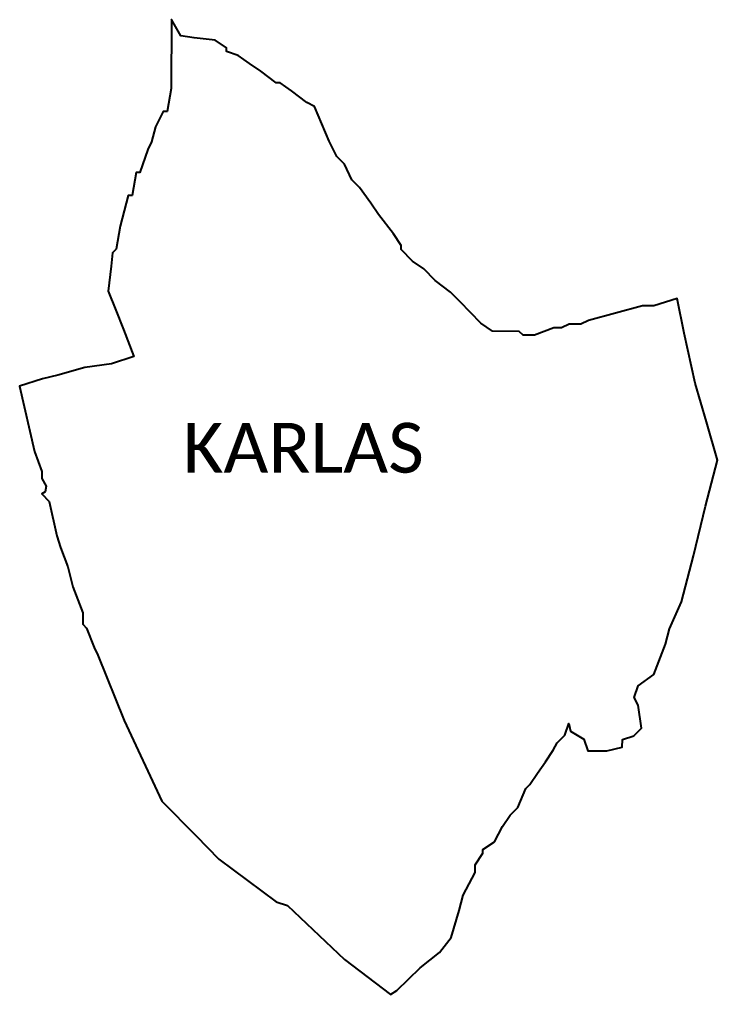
# Model space of a CAD drawing. Header units: metres. Extents: x 282038 to 285797, y 2017416 to 2020462.
# Drawn here: x 283697 to 285797, y 2017468 to 2020400 of the extents above; entities that cross this region are included whole.
import ezdxf

# ---------------------------------------------------------------- set-up
doc = ezdxf.new("R2010")
doc.units = ezdxf.units.M
doc.header["$MEASUREMENT"] = 0
doc.layers.add('VILLAGE BOUNDRY', color=10, linetype='Continuous')
doc.layers.add('VILLAGE NAME', color=250, linetype='Continuous')
doc.styles.get("Standard").update_dxf_attribs({"font": 'simplex.shx'})

msp = doc.modelspace()

# ---------------------------------------------------------------- linework, layer by layer
at = {"layer": 'VILLAGE BOUNDRY'}
msp.add_lwpolyline([(284993.5, 2019579.8), (284947.7, 2019615), (284913.4, 2019650), (284879, 2019673.5), (284844.8, 2019708.5), (284844.9, 2019720.1), (284822.2, 2019755), (284776.6, 2019813.2), (284753.9, 2019848.1), (284719.7, 2019894.7), (284696.9, 2019918), (284674.2, 2019964.5), (284651.4, 2019987.8), (284628.8, 2020034.3), (284583.7, 2020138.7), (284560.7, 2020150.5), (284514.9, 2020185.7), (284480.5, 2020209.1), (284468.9, 2020209.3), (284423.1, 2020244.4), (284388.7, 2020267.9), (284354.3, 2020291.4), (284319.8, 2020303.3), (284319.9, 2020314.9), (284285.5, 2020338.3), (284222.1, 2020344.8), (284181.7, 2020350.9), (284154.4, 2020400), (284152.8, 2020192.6), (284140.8, 2020123.5), (284129.3, 2020123.6), (284105.9, 2020077.7), (284094, 2020031.6), (284082.3, 2020008.7), (284058.7, 2019939.7), (284047.2, 2019939.8), (284035.2, 2019870.7), (284023.6, 2019870.8), (283999.9, 2019778.8), (283987.9, 2019709.7), (283976.3, 2019698.3), (283972, 2019658.6), (283963.9, 2019583.1), (283986.5, 2019525.3), (284009.1, 2019467.5), (284040.8, 2019386.6), (283973.8, 2019364.1), (283893, 2019353.1), (283812.2, 2019330.7), (283765.9, 2019319.5), (283696.6, 2019297), (283741.3, 2019100.7), (283763.9, 2019040.9), (283763.7, 2019019.9), (283777.1, 2018996.4), (283773.8, 2018979.5), (283763.4, 2018973.7), (283786.2, 2018950.5), (283808.5, 2018846.6), (283819.8, 2018812), (283842.4, 2018754.1), (283856.9, 2018694.1), (283887.5, 2018615.5), (283887.2, 2018580.9), (283898.7, 2018569.3), (283921.2, 2018511.5), (283932.6, 2018488.4), (284011.8, 2018291.9), (284125.3, 2018049), (284228.2, 2017944.4), (284296.8, 2017874.8), (284468.8, 2017746.7), (284503.3, 2017734.9), (284674.9, 2017572.3), (284812.5, 2017467.5), (284832.3, 2017479.3), (284902.3, 2017547.8), (284960.6, 2017593.4), (284995.7, 2017639.2), (285019.7, 2017719.8), (285031.7, 2017765.9), (285067.1, 2017834.8), (285067.4, 2017858), (285090.9, 2017892.3), (285091, 2017903.9), (285125.9, 2017926.6), (285149.5, 2017972.6), (285173, 2018007), (285196.3, 2018029.8), (285220, 2018087.3), (285231.7, 2018098.7), (285255.2, 2018133.1), (285278.7, 2018167.5), (285302.1, 2018202), (285313.9, 2018224.9), (285337.3, 2018247.8), (285349.2, 2018282.3), (285354.7, 2018259.1), (285394.9, 2018235.6), (285406.3, 2018200.2), (285463.8, 2018200.2), (285510.1, 2018211.3), (285510.4, 2018234.4), (285545.2, 2018245.5), (285568.5, 2018268.4), (285557.7, 2018337.8), (285546.4, 2018361), (285558.3, 2018395.6), (285604.9, 2018429.7), (285640.5, 2018521.7), (285652.6, 2018567.8), (285688.1, 2018648.3), (285700.2, 2018694.3), (285724.3, 2018786.5), (285760.5, 2018936.3), (285784.6, 2019028.4), (285796.7, 2019074.5), (285763.3, 2019190.4), (285729.9, 2019306.3), (285696.8, 2019456.8), (285674.9, 2019561), (285605.3, 2019538.6), (285570.7, 2019539), (285408.4, 2019494.5), (285385.2, 2019483.2), (285362.1, 2019483.5), (285350.6, 2019483.6), (285327.4, 2019472.3), (285304.3, 2019472.6), (285246.2, 2019450.1), (285211.6, 2019450.4), (285200.2, 2019462.1), (285119.3, 2019463), (285084.9, 2019486.5), (285022.1, 2019550.7)], close=True, dxfattribs=at)

# ---------------------------------------------------------------- texts
at = {"layer": 'VILLAGE NAME', "insert": (284188.7, 2019186.8), "char_height": 150, "attachment_point": 1}
msp.add_mtext_dynamic_manual_height_columns('{\\fCalibri|b0|i0|c0|p34;KARLAS}', width=1877.914, gutter_width=1, heights=[0], dxfattribs=at)

doc.saveas('drawing.dxf')
